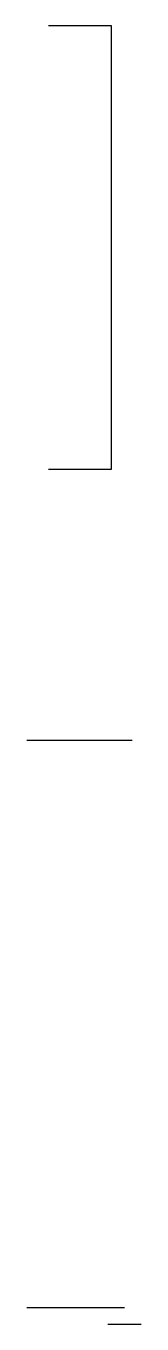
# Model space of a CAD drawing. Header units: millimetres. Extents: x 16 to 30, y 2 to 158.
import ezdxf

# ---------------------------------------------------------------- set-up
doc = ezdxf.new("R2010")
doc.units = ezdxf.units.MM

msp = doc.modelspace()

# ---------------------------------------------------------------- linework, layer by layer
for p, q in [((26.2, 104.46, 7.87), (26.2, 153.8, 7.87)), ((18.58, 104.46, 7.87), (22.58, 104.46, 5.87)), ((18.58, 104.46, 7.87), (26.2, 104.46, 7.87)), ((16, 72, 10), (22.65, 72, 10)), ((16, 4, 10), (27.74, 4, 10)), ((16, 4, 10), (22.65, 4, 10)), ((25.74, 2, 10), (29.74, 2, 10)), ((27.74, 2, 10), (29.74, 2, 10))]:
    msp.add_line(p, q)
at = {"extrusion": (-8.74514e-15, -1, 0)}
msp.add_line((22.65, 72, 10), (28.65, 72, 10), dxfattribs=at)
at = {"elevation": 7.87}
msp.add_lwpolyline([(26.2, 153.8), (26.2, 157.61), (18.58, 157.61)], dxfattribs=at)

doc.saveas('drawing.dxf')
